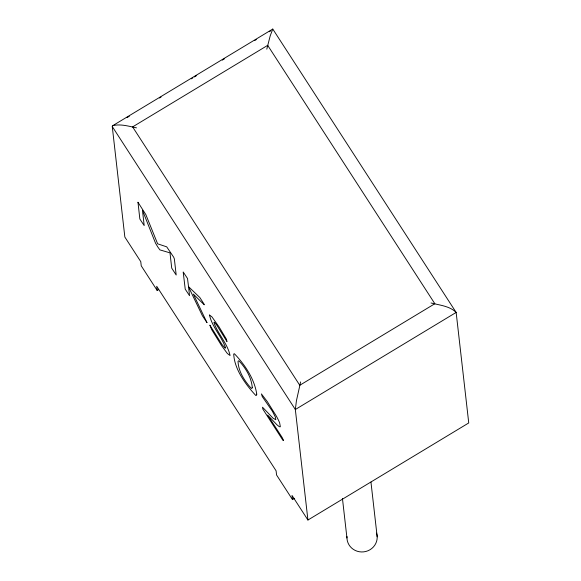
<?xml version="1.0" encoding="UTF-8"?>
<svg xmlns="http://www.w3.org/2000/svg" width="581" height="581" viewBox="0 0 581 581"><rect width="100%" height="100%" fill="white"/><g stroke="black" fill="none" stroke-linecap="round" stroke-linejoin="round"><path stroke-width="0.87" d="M266.795 49.16L270.201 35.869L272.779 29.05L456.15 312.433L468.744 422.946L307.93 520.031L292.011 495.426L292.49 499.595L294.632 498.302M300.624 381.906L296.441 400.687L295.337 409.518L307.93 520.031M158.591 289.57L157.16 290.435L141.241 265.829L140.769 261.653L124.85 237.048L112.256 126.535L112.845 125.605L272.779 29.05M126.97 117.645L129.294 116.244M159.506 98.007L161.053 97.071M191.265 78.834L192.812 77.898M194.359 76.961L196.683 75.559M222.247 60.126L224.571 58.725M254.783 40.488L256.33 39.552M269.286 31.73L270.797 30.815M112.845 125.605C120.652 123.753 128.793 126.251 136.47 127.842M431.015 302.984C439.49 305.17 449.752 306.02 456.15 312.433L295.337 409.518L112.256 126.535M292.49 499.595L276.563 474.989L276.091 470.821L156.688 286.266L157.16 290.435M370.954 482.07L377.192 536.837M342.449 498.483L346.951 537.984M376.561 533.097A15.135 14.54 -6.5 0 1 363.721 551.863A15.135 14.54 -6.5 0 1 346.988 536.466M283.368 440.158L283.201 440.536L282.497 439.643L262.844 409.104L262.496 407.201L273.034 418.146L275.822 419.751L275.423 417.187L272.387 411.225L262.256 396.591L261.414 393.911L267.333 401.653L276.251 415.952A14.576 1.743 58.9 0 1 279.643 422.852L280.347 426.774L279.345 426.715L276.934 424.769L267.652 415.074L282.243 437.624L283.368 440.158M209.494 315.055C212.043 326.921 221.557 336.305 225.53 347.743L225.203 348.259L221.964 344.482L209.843 325.142L211.658 329.58L221.666 345.775L227.324 353.459L230.076 355.528C227.592 343.56 217.904 334.119 213.931 322.593L214.157 322.164L215.079 322.949L216.728 325.07L226.982 341.57L226.365 339.108L219.081 326.936L211.92 316.856L209.494 315.055M252.248 387.302L252.009 388.319L251.341 388.449C244.645 381.056 238.392 371.629 238.021 361.309L238.849 360.743C245.596 367.918 251.377 377.272 252.248 387.302M256.758 394.187L256.504 395.24L255.872 395.545C245.799 384.789 234.361 369.298 233.715 354.003L234.354 353.706C244.833 364.585 254.471 378.87 256.758 394.187M137.98 202.268L139.847 219.022L144.19 225.581L142.447 210.278L155.519 243.148L157.734 246.881L159.869 249.874L169.986 252.851L171.729 268.153L176.188 275.038L174.351 258.886L173.69 257.201L166.711 246.838L157.625 243.817L145.831 214.585L137.98 202.268M206.967 322.593L202.391 315.737L188.556 286.927L189.559 295.707L185.23 289.164L183.182 271.959L187.51 278.495L188.527 286.651L199.842 297.545L204.265 304.4L204.251 304.814L193.35 294.102L206.967 322.593M267.688 45.347L132.606 126.898L299.767 385.276L434.849 303.725L267.688 45.347"/></g></svg>
